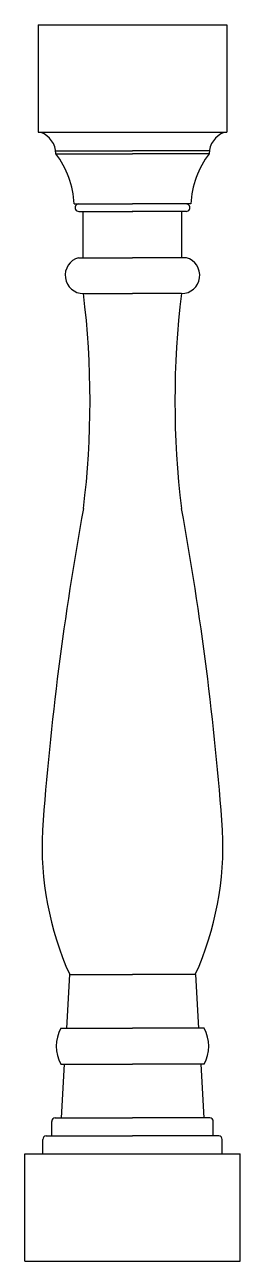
# Model space of a CAD drawing. Header units: metres. Extents: x 222 to 342, y -678 to 13.
import ezdxf

# ---------------------------------------------------------------- set-up
doc = ezdxf.new("R2010")
doc.units = ezdxf.units.M

msp = doc.modelspace()

# ---------------------------------------------------------------- linework, layer by layer
for p, q in [((229.27, 12.53), (334.4, 12.53)), ((229.27, 12.53), (229.27, -47.54)), ((334.4, 12.53), (334.4, -47.54)), ((334.4, 12.53), (334.4, -47.54)), ((229.27, -47.54), (334.4, -47.54)), ((239.08, -59.51), (281.83, -59.51)), ((239.09, -58), (281.83, -58)), ((324.57, -58), (281.83, -58)), ((324.59, -59.51), (281.83, -59.51)), ((249.25, -87.59), (281.83, -87.59)), ((251.8, -87.62), (251.8, -87.59)), ((314.42, -87.59), (281.83, -87.59)), ((311.87, -87.62), (311.87, -87.59)), ((251.88, -91.79), (281.94, -91.79)), ((254.3, -117.63), (254.3, -91.79)), ((311.79, -91.79), (281.73, -91.79)), ((309.37, -117.63), (309.37, -91.79)), ((251.8, -117.63), (281.83, -117.63)), ((311.87, -117.63), (281.83, -117.63)), ((254.48, -137.66), (281.83, -137.66)), ((309.19, -137.66), (281.83, -137.66)), ((246.79, -518.12), (245, -548.16)), ((246.79, -518.12), (281.83, -518.12)), ((246.79, -518.12), (281.83, -518.12)), ((316.88, -518.12), (281.83, -518.12)), ((316.88, -518.12), (281.83, -518.12)), ((316.88, -518.12), (318.67, -548.16)), ((241.78, -548.16), (281.83, -548.16)), ((321.88, -548.16), (281.83, -548.16)), ((241.78, -568.18), (281.83, -568.18)), ((243.81, -568.18), (242.02, -598.14)), ((321.88, -568.18), (281.83, -568.18)), ((319.86, -568.18), (321.65, -598.14)), ((236.78, -608.23), (236.78, -600.22)), ((238.78, -598.22), (281.83, -598.22)), ((324.89, -598.22), (281.83, -598.22)), ((326.89, -608.23), (326.89, -600.22)), ((231.77, -618.24), (231.77, -610.23)), ((233.78, -608.23), (281.83, -608.23)), ((329.89, -608.23), (281.83, -608.23)), ((331.9, -618.24), (331.9, -610.23)), ((221.76, -618.24), (341.91, -618.24)), ((221.76, -678.32), (221.76, -618.24)), ((341.91, -678.32), (341.91, -618.24)), ((341.91, -678.32), (341.91, -618.24)), ((221.76, -678.32), (341.91, -678.32))]:
    msp.add_line(p, q)
for centre, radius, start, end in [((226.14, -59.7), 12.94, 0.84, 69.22), ((337.53, -59.7), 12.94, 110.78, 179.16), ((200.3, -89.43), 48.98, 2.15, 37.65), ((363.37, -89.43), 48.98, 142.35, 177.85), ((251.86, -89.7), 2.09, 89.47, 270.53), ((311.81, -89.7), 2.09, 269.47, 90.53), ((254.48, -127.46), 10.19, 105.29, 270.03), ((309.18, -127.46), 10.19, 269.97, 74.71), ((-231.72, -197.73), 489.89, 352.96, 7.04), ((795.38, -197.73), 489.89, 172.96, 187.04), ((1885.77, -556.65), 1658.44, 169.62, 175.88), ((-1322.1, -556.65), 1658.44, 4.12, 10.38), ((407.01, -446.22), 175.61, 177.19, 204.17), ((156.66, -446.22), 175.61, 335.83, 2.81), ((260.91, -558.17), 21.59, 152.37, 207.63), ((302.76, -558.17), 21.59, 332.37, 27.63), ((238.78, -600.22), 2, 90, 180), ((324.89, -600.22), 2, 0, 90), ((233.78, -610.23), 2, 90, 180), ((329.89, -610.23), 2, 0, 90)]:
    msp.add_arc(centre, radius, start, end)

doc.saveas('drawing.dxf')
